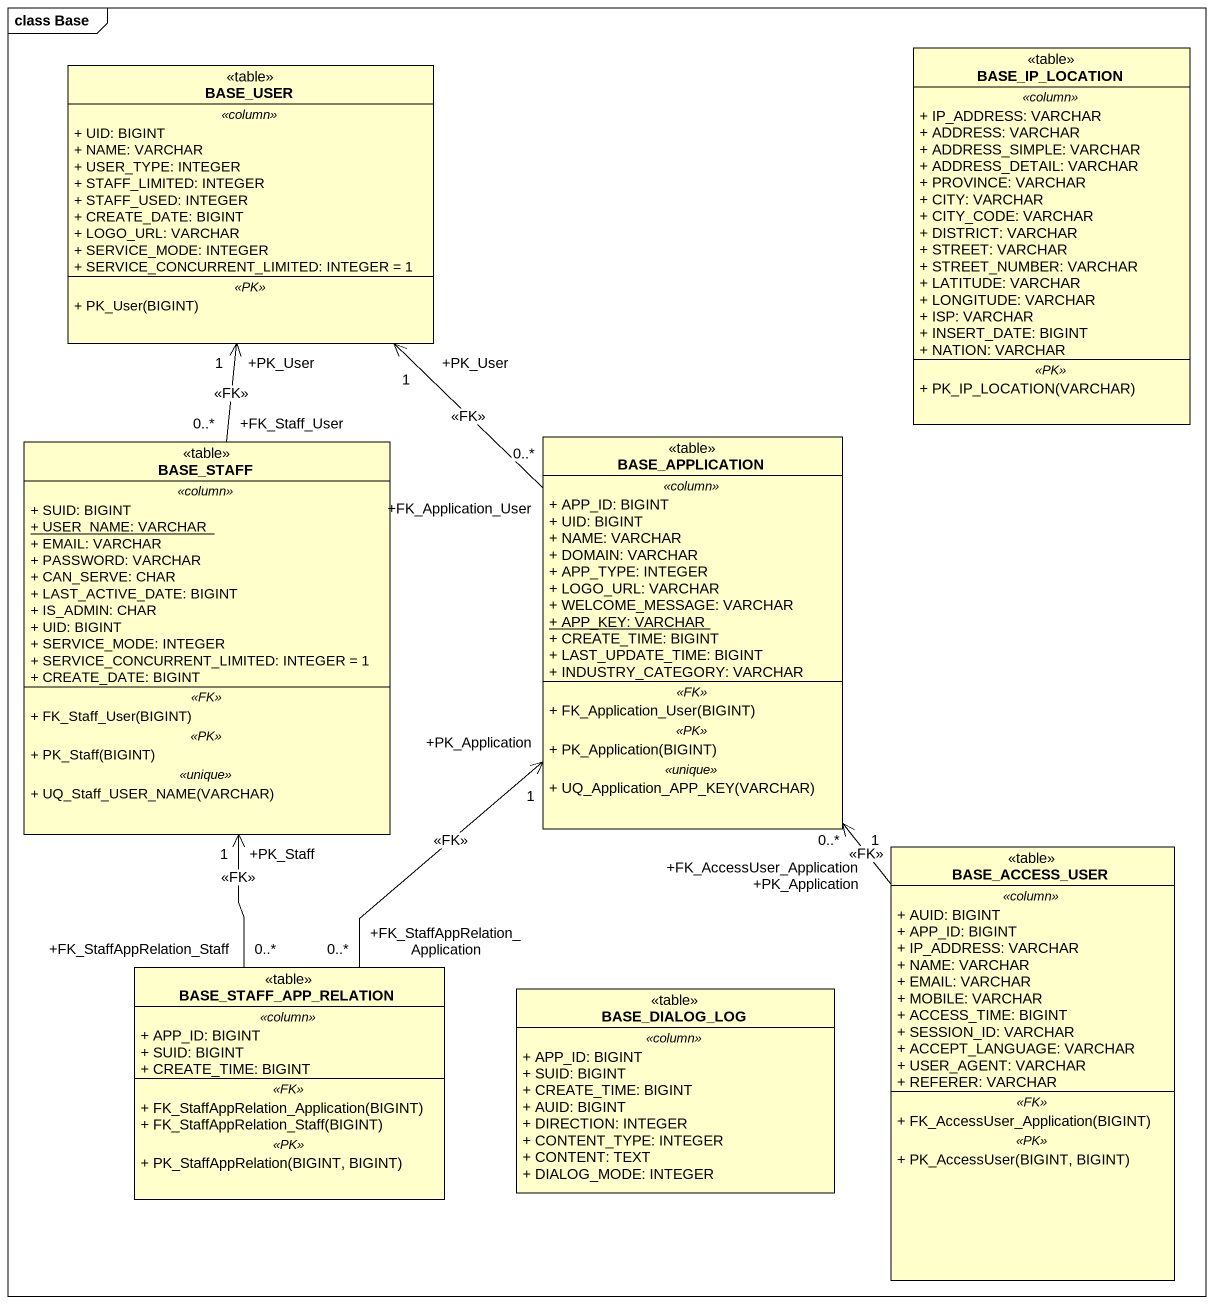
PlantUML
@startuml
mainframe class Base
hide circle
hide empty members
skinparam classAttributeIconSize 0
class BASE_USER <<table>> {
  .. <<column>> ..
  + UID: BIGINT
  + NAME: VARCHAR
  + USER_TYPE: INTEGER
  + STAFF_LIMITED: INTEGER
  + STAFF_USED: INTEGER
  + CREATE_DATE: BIGINT
  + LOGO_URL: VARCHAR
  + SERVICE_MODE: INTEGER
  + SERVICE_CONCURRENT_LIMITED: INTEGER = 1
  .. <<PK>> ..
  + PK_User(BIGINT)
}
class BASE_IP_LOCATION <<table>> {
  .. <<column>> ..
  + IP_ADDRESS: VARCHAR
  + ADDRESS: VARCHAR
  + ADDRESS_SIMPLE: VARCHAR
  + ADDRESS_DETAIL: VARCHAR
  + PROVINCE: VARCHAR
  + CITY: VARCHAR
  + CITY_CODE: VARCHAR
  + DISTRICT: VARCHAR
  + STREET: VARCHAR
  + STREET_NUMBER: VARCHAR
  + LATITUDE: VARCHAR
  + LONGITUDE: VARCHAR
  + ISP: VARCHAR
  + INSERT_DATE: BIGINT
  + NATION: VARCHAR
  .. <<PK>> ..
  + PK_IP_LOCATION(VARCHAR)
}
class BASE_STAFF <<table>> {
  .. <<column>> ..
  + SUID: BIGINT
  {static} + USER_NAME: VARCHAR
  + EMAIL: VARCHAR
  + PASSWORD: VARCHAR
  + CAN_SERVE: CHAR
  + LAST_ACTIVE_DATE: BIGINT
  + IS_ADMIN: CHAR
  + UID: BIGINT
  + SERVICE_MODE: INTEGER
  + SERVICE_CONCURRENT_LIMITED: INTEGER = 1
  + CREATE_DATE: BIGINT
  .. <<FK>> ..
  + FK_Staff_User(BIGINT)
  .. <<PK>> ..
  + PK_Staff(BIGINT)
  .. <<unique>> ..
  + UQ_Staff_USER_NAME(VARCHAR)
}
class BASE_APPLICATION <<table>> {
  .. <<column>> ..
  + APP_ID: BIGINT
  + UID: BIGINT
  + NAME: VARCHAR
  + DOMAIN: VARCHAR
  + APP_TYPE: INTEGER
  + LOGO_URL: VARCHAR
  + WELCOME_MESSAGE: VARCHAR
  {static} + APP_KEY: VARCHAR
  + CREATE_TIME: BIGINT
  + LAST_UPDATE_TIME: BIGINT
  + INDUSTRY_CATEGORY: VARCHAR
  .. <<FK>> ..
  + FK_Application_User(BIGINT)
  .. <<PK>> ..
  + PK_Application(BIGINT)
  .. <<unique>> ..
  + UQ_Application_APP_KEY(VARCHAR)
}
class BASE_ACCESS_USER <<table>> {
  .. <<column>> ..
  + AUID: BIGINT
  + APP_ID: BIGINT
  + IP_ADDRESS: VARCHAR
  + NAME: VARCHAR
  + EMAIL: VARCHAR
  + MOBILE: VARCHAR
  + ACCESS_TIME: BIGINT
  + SESSION_ID: VARCHAR
  + ACCEPT_LANGUAGE: VARCHAR
  + USER_AGENT: VARCHAR
  + REFERER: VARCHAR
  .. <<FK>> ..
  + FK_AccessUser_Application(BIGINT)
  .. <<PK>> ..
  + PK_AccessUser(BIGINT, BIGINT)
}
class BASE_STAFF_APP_RELATION <<table>> {
  .. <<column>> ..
  + APP_ID: BIGINT
  + SUID: BIGINT
  + CREATE_TIME: BIGINT
  .. <<FK>> ..
  + FK_StaffAppRelation_Application(BIGINT)
  + FK_StaffAppRelation_Staff(BIGINT)
  .. <<PK>> ..
  + PK_StaffAppRelation(BIGINT, BIGINT)
}
class BASE_DIALOG_LOG <<table>> {
  .. <<column>> ..
  + APP_ID: BIGINT
  + SUID: BIGINT
  + CREATE_TIME: BIGINT
  + AUID: BIGINT
  + DIRECTION: INTEGER
  + CONTENT_TYPE: INTEGER
  + CONTENT: TEXT
  + DIALOG_MODE: INTEGER
}
BASE_STAFF "+FK_Staff_User\n0..*" -up-> "+PK_User\n1" BASE_USER : <<FK>>
BASE_APPLICATION "+FK_Application_User\n0..*" -up-> "+PK_User\n1" BASE_USER : <<FK>>
BASE_ACCESS_USER "+FK_AccessUser_Application\n0..*" -up-> "+PK_Application\n1" BASE_APPLICATION : <<FK>>
BASE_STAFF_APP_RELATION "+FK_StaffAppRelation_Staff\n0..*" -up-> "+PK_Staff\n1" BASE_STAFF : <<FK>>
BASE_STAFF_APP_RELATION "+FK_StaffAppRelation_Application\n0..*" -up-> "+PK_Application\n1" BASE_APPLICATION : <<FK>>
@enduml
